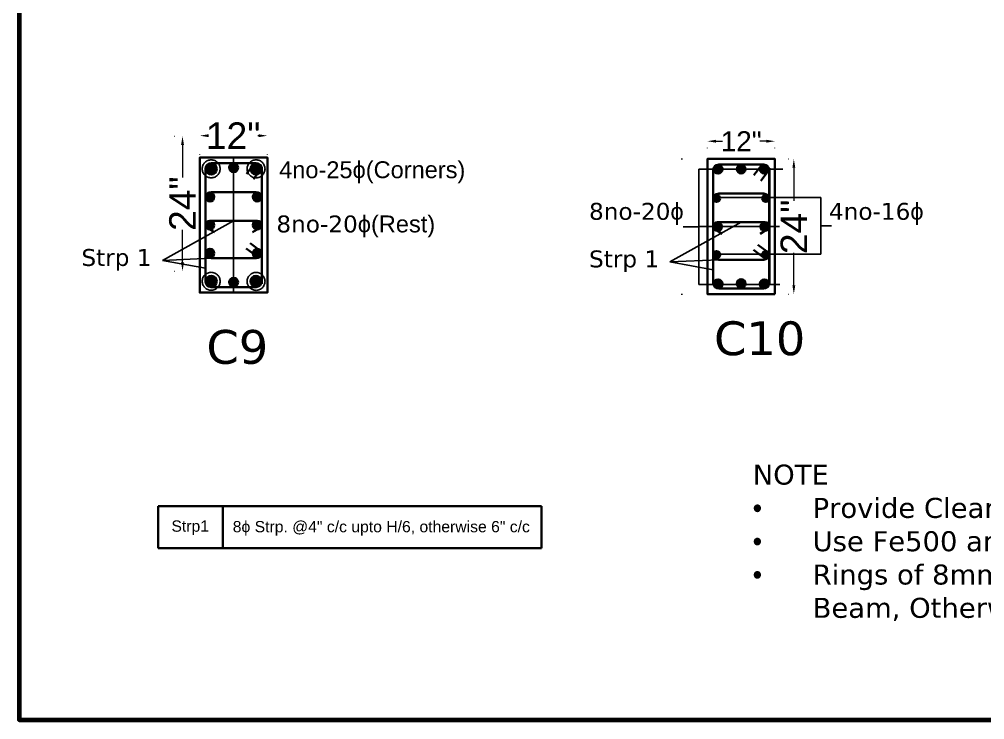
# Model space of a CAD drawing. Header units: feet. Extents: x 15113 to 123217, y -97269 to -8247.
# Drawn here: x 56003.8 to 56347, y -45727.1 to -45478.3 of the extents above; entities that cross this region are included whole.
import ezdxf

# ---------------------------------------------------------------- set-up
doc = ezdxf.new("R2010")
doc.units = ezdxf.units.FT
doc.header["$LTSCALE"] = 50.2
doc.header["$MEASUREMENT"] = 0
doc.header["$PDMODE"] = 3
for name, pattern in [('DASHED', [0.75, 0.5, -0.25]), ('DOT', [0.25, 0, -0.25]), ('PHANTOM2', [1.25, 0.625, -0.125, 0.125, -0.125, 0.125, -0.125])]:
    doc.linetypes.add(name, pattern=pattern)
for name, color, linetype, lineweight in [('drg seal', 250, 'Continuous', 120), ('Str Beam', 10, 'Continuous', 35), ('Str Column', 50, 'Continuous', 35), ('Str LBL', 3, 'Continuous', 35)]:
    doc.layers.add(name, color=color, linetype=linetype, lineweight=lineweight)
doc.layers.add('drg seal txt', color=7, linetype='Continuous')
doc.layers.add('Str grid', color=7, linetype='Continuous', true_color=0x17d337)
doc.layers.add('Str Slab', color=5, linetype='Continuous', lineweight=35, transparency=0.7)
doc.styles.add('5.2 INCH', font='arial.ttf', dxfattribs={"height": 5.2})
doc.styles.add('7.1 INCH', font='arial.ttf', dxfattribs={"height": 7.1})
doc.styles.get("Standard").update_dxf_attribs({"font": 'arial.ttf'})
doc.dimstyles.new('2.2 INCH', dxfattribs={"dimscale": 0, "dimtxt": 5.2, "dimasz": 3.1, "dimexe": 0.18, "dimexo": 1.063, "dimgap": 0.09, "dimtad": 0, "dimdec": 0, "dimzin": 0, "dimdsep": 46, "dimlunit": 4, "dimtxsty": '5.2 INCH', "dimcen": 0, "dimclrd": 230, "dimclre": 230, "dimclrt": 164, "dimadec": 0, "dimazin": 0, "dimtfac": 1, "dimtdec": 0, "dimtofl": 0, "dimtmove": 0, "dimatfit": 3, "dimfxl": 0.5, "dimtolj": 1, "dimtzin": 0, "dimlwd": 15, "dimlwe": 15, "dimarcsym": 0})

# ---------------------------------------------------------------- blocks, each defined once
blk = doc.blocks.new('*D890')
at = {"layer": 'Defpoints', "color": 0, "linetype": 'Continuous', "transparency": 16777216}
for p in [(56057.77, -45519.78), (56057.77, -45567.78), (56061.81, -45567.78)]:
    blk.add_point(p, dxfattribs=at)
at = {"layer": 'Str Column', "color": 230, "linetype": 'DOT', "lineweight": 15, "transparency": 16777216}
for p, q in [((56058.83, -45519.78), (56061.99, -45519.78)), ((56058.83, -45567.78), (56061.99, -45567.78))]:
    blk.add_line(p, q, dxfattribs=at)
at = {"layer": 'Str Column', "color": 230, "lineweight": 15, "transparency": 16777216}
for p, q in [((56061.81, -45522.88), (56061.81, -45534.5)), ((56061.81, -45564.68), (56061.81, -45553.06))]:
    blk.add_line(p, q, dxfattribs=at)
at = {"layer": 'Str Column', "color": 230, "linetype": 'Continuous', "transparency": 16777216}
for points in [[(56061.29, -45522.88), (56062.32, -45522.88), (56061.81, -45519.78)], [(56061.29, -45564.68), (56062.32, -45564.68), (56061.81, -45567.78)]]:
    blk.add_solid(points, dxfattribs=at)
at = {"layer": 'Str Column', "color": 164, "linetype": 'Continuous', "transparency": 16777216, "insert": (56061.81, -45543.78), "char_height": 5.2, "attachment_point": 5, "rotation": 90, "style": '5.2 INCH'}
blk.add_mtext('\\A1;{\\H1.8182x;24"}', dxfattribs=at)
blk = doc.blocks.new('*D897')
at = {"layer": 'Defpoints', "color": 0, "linetype": 'Continuous', "transparency": 16777216}
for p in [(56091.96, -45519.63), (56067.96, -45527.4), (56091.96, -45527.4)]:
    blk.add_point(p, dxfattribs=at)
at = {"layer": 'Str Column', "color": 230, "linetype": 'DOT', "lineweight": 15, "transparency": 16777216}
for p, q in [((56067.96, -45526.33), (56067.96, -45519.45)), ((56091.96, -45526.33), (56091.96, -45519.45))]:
    blk.add_line(p, q, dxfattribs=at)
at = {"layer": 'Str Column', "color": 230, "lineweight": 15, "transparency": 16777216}
for p, q in [((56071.06, -45519.63), (56071.06, -45519.63)), ((56088.86, -45519.63), (56088.57, -45519.63))]:
    blk.add_line(p, q, dxfattribs=at)
at = {"layer": 'Str Column', "color": 230, "linetype": 'Continuous', "transparency": 16777216}
for points in [[(56071.06, -45519.11), (56071.06, -45520.14), (56067.96, -45519.63)], [(56088.86, -45519.11), (56088.86, -45520.14), (56091.96, -45519.63)]]:
    blk.add_solid(points, dxfattribs=at)
at = {"layer": 'Str Column', "color": 164, "linetype": 'Continuous', "transparency": 16777216, "insert": (56079.82, -45519.63), "char_height": 5.2, "attachment_point": 5, "style": '5.2 INCH'}
blk.add_mtext('\\A1;{\\H1.8182x;12"}', dxfattribs=at)
blk = doc.blocks.new('*D903')
at = {"layer": 'Defpoints', "color": 0, "linetype": 'Continuous', "transparency": 16777216}
for p in [(56272.4, -45521.59), (56248.4, -45525.12), (56272.4, -45525.12)]:
    blk.add_point(p, dxfattribs=at)
at = {"layer": 'Str Column', "color": 230, "linetype": 'DOT', "lineweight": 15, "transparency": 16777216}
for p, q in [((56248.4, -45524.06), (56248.4, -45521.41)), ((56272.4, -45524.06), (56272.4, -45521.41))]:
    blk.add_line(p, q, dxfattribs=at)
at = {"layer": 'Str Column', "color": 230, "lineweight": 15, "transparency": 16777216}
for p, q in [((56251.5, -45521.59), (56253.8, -45521.59)), ((56269.3, -45521.59), (56266.99, -45521.59))]:
    blk.add_line(p, q, dxfattribs=at)
at = {"layer": 'Str Column', "color": 230, "linetype": 'Continuous', "transparency": 16777216}
for points in [[(56251.5, -45521.07), (56251.5, -45522.1), (56248.4, -45521.59)], [(56269.3, -45521.07), (56269.3, -45522.1), (56272.4, -45521.59)]]:
    blk.add_solid(points, dxfattribs=at)
at = {"layer": 'Str Column', "color": 164, "linetype": 'Continuous', "transparency": 16777216, "insert": (56260.4, -45521.59), "char_height": 7.1, "attachment_point": 5, "style": '7.1 INCH'}
blk.add_mtext('\\A1;12"', dxfattribs=at)
blk = doc.blocks.new('*D902')
at = {"layer": 'Defpoints', "color": 0, "linetype": 'Continuous', "transparency": 16777216}
for p in [(56238.2, -45527.9), (56238.2, -45575.9), (56279.12, -45575.9)]:
    blk.add_point(p, dxfattribs=at)
at = {"layer": 'Str Column', "color": 230, "linetype": 'DOT', "lineweight": 15, "transparency": 16777216}
for p, q in [((56239.27, -45527.9), (56279.3, -45527.9)), ((56239.27, -45575.9), (56279.3, -45575.9))]:
    blk.add_line(p, q, dxfattribs=at)
at = {"layer": 'Str Column', "color": 230, "lineweight": 15, "transparency": 16777216}
for p, q in [((56279.12, -45531), (56279.12, -45542.73)), ((56279.12, -45572.8), (56279.12, -45561.28))]:
    blk.add_line(p, q, dxfattribs=at)
at = {"layer": 'Str Column', "color": 230, "linetype": 'Continuous', "transparency": 16777216}
for points in [[(56278.6, -45531), (56279.63, -45531), (56279.12, -45527.9)], [(56278.6, -45572.8), (56279.63, -45572.8), (56279.12, -45575.9)]]:
    blk.add_solid(points, dxfattribs=at)
at = {"layer": 'Str Column', "color": 164, "linetype": 'Continuous', "transparency": 16777216, "insert": (56279.12, -45552.01), "char_height": 5.2, "attachment_point": 5, "rotation": 90, "style": '5.2 INCH'}
blk.add_mtext('\\A1;{\\H1.8182x;24"}', dxfattribs=at)

msp = doc.modelspace()

# ---------------------------------------------------------------- hatches: boundary and pattern name
at = {"layer": 'Str Slab', "linetype": 'DASHED', "transparency": 33554687}
h = msp.add_hatch(color=1, dxfattribs=at)
h.dxf.hatch_style = 1
h.paths.add_polyline_path([(56073.9728, -45531.44369, 1), (56070.0358, -45531.44369, 1)])
h = msp.add_hatch(color=1, dxfattribs=at)
h.dxf.hatch_style = 1
h.paths.add_polyline_path([(56081.53687, -45530.97136, 1), (56078.38727, -45530.97136, 1)])
h = msp.add_hatch(color=1, dxfattribs=at)
h.dxf.hatch_style = 1
h.paths.add_polyline_path([(56089.88833, -45531.44369, 1), (56085.95133, -45531.44369, 1)])
h = msp.add_hatch(color=1, dxfattribs=at)
h.dxf.hatch_style = 1
h.paths.add_polyline_path([(56253.76512, -45531.52571, 1), (56250.61552, -45531.52571, 1)])
h = msp.add_hatch(color=1, dxfattribs=at)
h.dxf.hatch_style = 1
h.paths.add_polyline_path([(56261.97059, -45531.47658, 1), (56258.82099, -45531.47658, 1)])
h = msp.add_hatch(color=1, dxfattribs=at)
h.dxf.hatch_style = 1
h.paths.add_polyline_path([(56270.17605, -45531.52571, 1), (56267.02645, -45531.52571, 1)])
h = msp.add_hatch(color=1, dxfattribs=at)
h.dxf.hatch_style = 1
h.paths.add_polyline_path([(56073.11167, -45541.39656, 1), (56069.96207, -45541.39656, 1)])
h = msp.add_hatch(color=1, dxfattribs=at)
h.dxf.hatch_style = 1
h.paths.add_polyline_path([(56086.81247, -45541.39656, 1), (56089.96207, -45541.39656, 1)])
h = msp.add_hatch(color=1, dxfattribs=at)
h.dxf.hatch_style = 1
h.paths.add_polyline_path([(56252.91539, -45541.90178, 1), (56250.39579, -45541.90178, 1)])
h = msp.add_hatch(color=1, dxfattribs=at)
h.dxf.hatch_style = 1
h.paths.add_polyline_path([(56270.39579, -45541.90178, 1), (56267.87619, -45541.90178, 1)])
h = msp.add_hatch(color=1, dxfattribs=at)
h.dxf.hatch_style = 1
h.paths.add_polyline_path([(56073.11167, -45551.39656, 1), (56069.96207, -45551.39656, 1)])
h = msp.add_hatch(color=1, dxfattribs=at)
h.dxf.hatch_style = 1
h.paths.add_polyline_path([(56086.81247, -45551.39656, 1), (56089.96207, -45551.39656, 1)])
h = msp.add_hatch(color=1, dxfattribs=at)
h.dxf.hatch_style = 1
h.paths.add_polyline_path([(56253.54539, -45551.90178, 1), (56250.39579, -45551.90178, 1)])
h = msp.add_hatch(color=1, dxfattribs=at)
h.dxf.hatch_style = 1
h.paths.add_polyline_path([(56270.39579, -45551.90178, 1), (56267.24619, -45551.90178, 1)])
h = msp.add_hatch(color=1, dxfattribs=at)
h.dxf.hatch_style = 1
h.paths.add_polyline_path([(56073.11167, -45561.39656, 1), (56069.96207, -45561.39656, 1)])
h = msp.add_hatch(color=1, dxfattribs=at)
h.dxf.hatch_style = 1
h.paths.add_polyline_path([(56086.81247, -45561.39656, 1), (56089.96207, -45561.39656, 1)])
h = msp.add_hatch(color=1, dxfattribs=at)
h.dxf.hatch_style = 1
h.paths.add_polyline_path([(56250.39579, -45561.90178, 1), (56252.91539, -45561.90178, 1)])
h = msp.add_hatch(color=1, dxfattribs=at)
h.dxf.hatch_style = 1
h.paths.add_polyline_path([(56267.87619, -45561.90178, 1), (56270.39579, -45561.90178, 1)])
h = msp.add_hatch(color=1, dxfattribs=at)
h.dxf.hatch_style = 1
h.paths.add_polyline_path([(56073.9728, -45571.34944, 1), (56070.0358, -45571.34944, 1)])
h = msp.add_hatch(color=1, dxfattribs=at)
h.dxf.hatch_style = 1
h.paths.add_polyline_path([(56081.53687, -45571.72351, 1), (56078.38727, -45571.72351, 1)])
h = msp.add_hatch(color=1, dxfattribs=at)
h.dxf.hatch_style = 1
h.paths.add_polyline_path([(56089.88833, -45571.34944, 1), (56085.95133, -45571.34944, 1)])
h = msp.add_hatch(color=1, dxfattribs=at)
h.dxf.hatch_style = 1
h.paths.add_polyline_path([(56250.61552, -45572.27786, 1), (56253.76512, -45572.27786, 1)])
h = msp.add_hatch(color=1, dxfattribs=at)
h.dxf.hatch_style = 1
h.paths.add_polyline_path([(56258.82099, -45572.22873, 1), (56261.97059, -45572.22873, 1)])
h = msp.add_hatch(color=1, dxfattribs=at)
h.dxf.hatch_style = 1
h.paths.add_polyline_path([(56267.02645, -45572.27786, 1), (56270.17605, -45572.27786, 1)])

# ---------------------------------------------------------------- linework, layer by layer
at = {"layer": 'drg seal', "lineweight": 70}
msp.add_lwpolyline([(56690.12539, -45727.14025), (56690.12539, -45208.07346), (56003.79415, -45208.07346), (56003.79415, -45727.14025), (56690.03195, -45727.14025)], dxfattribs=at)
at = {"layer": 'Str Beam'}
for p, q in [((56087.4423, -45529.39656), (56084.51559, -45533.18749)), ((56267.87602, -45529.90178), (56264.94931, -45533.69271)), ((56089.93484, -45531.21682), (56087.00739, -45535.11124)), ((56270.36856, -45531.72204), (56267.44111, -45535.61646)), ((56085.87345, -45557.84789), (56089.76786, -45560.77534)), ((56266.30717, -45558.35311), (56270.20159, -45561.28056)), ((56084.39615, -45559.65171), (56088.29057, -45562.57916)), ((56264.82987, -45560.15693), (56268.72429, -45563.08438))]:
    msp.add_line(p, q, dxfattribs=at)
at = {"layer": 'Str Column', "color": 1, "linetype": 'Continuous'}
for p, q in [((56071.53687, -45549.82176), (56088.38727, -45549.82176)), ((56251.97059, -45550.32698), (56268.82099, -45550.32698)), ((56073.20343, -45553.96007), (56071.53687, -45552.97136)), ((56086.7207, -45553.96007), (56088.38727, -45552.97136)), ((56253.63715, -45554.46529), (56251.97059, -45553.47658)), ((56267.15443, -45554.46529), (56268.82099, -45553.47658))]:
    msp.add_line(p, q, dxfattribs=at)
at = {"layer": 'Str Column', "linetype": 'Continuous'}
for points in [[(56091.96207, -45551.39656), (56091.96207, -45575.39656), (56067.96207, -45575.39656), (56067.96207, -45551.39656), (56067.96207, -45527.39656), (56091.96207, -45527.39656)], [(56272.39579, -45575.90178), (56272.39579, -45527.90178), (56248.39579, -45527.90178), (56248.39579, -45575.901)]]:
    msp.add_lwpolyline(points, close=True, dxfattribs=at)
at = {"layer": 'Str Column', "color": 1, "linetype": 'Continuous'}
for points in [[(56089.96207, -45551.39656), (56089.96207, -45571.39656, -0.414213562), (56087.96207, -45573.39656), (56071.96207, -45573.39656, -0.414213562), (56069.96207, -45571.39656), (56069.96207, -45551.39656), (56069.96207, -45531.39656, -0.414213562), (56071.96207, -45529.39656), (56087.96207, -45529.39656, -0.414213562), (56089.96207, -45531.39656)], [(56270.39579, -45551.90178), (56270.39579, -45571.90178, -0.414213562), (56268.39579, -45573.90178), (56252.39579, -45573.90178, -0.414213562), (56250.39579, -45571.90178), (56250.39579, -45551.90178), (56250.39579, -45531.90178, -0.414213562), (56252.39579, -45529.90178), (56268.39579, -45529.90178, -0.414213562), (56270.39579, -45531.90178)]]:
    msp.add_lwpolyline(points, format="xyb", close=True, dxfattribs=at)
for points in [[(56070.00089, -45531.1075), (56070.00089, -45541.18932), (56070.00089, -45561.18932, 0.414213562), (56072.00089, -45563.18932), (56088.00089, -45563.18932, 0.414213562), (56090.00089, -45561.18932), (56090.00089, -45541.18932), (56090.00089, -45530.65399)], [(56250.43461, -45531.61272), (56250.43461, -45541.69454), (56250.43461, -45561.69454, 0.414213562), (56252.43461, -45563.69454), (56268.43461, -45563.69454, 0.414213562), (56270.43461, -45561.69454), (56270.43461, -45541.69454), (56270.43461, -45531.15921)], [(56070.00089, -45571.78873), (56070.00089, -45561.70691), (56070.00089, -45541.70691, -0.414213562), (56072.00089, -45539.70691), (56088.00089, -45539.70691, -0.414213562), (56090.00089, -45541.70691), (56090.00089, -45561.70691), (56090.00089, -45572.24224)], [(56250.43461, -45572.29395), (56250.43461, -45562.21213), (56250.43461, -45542.21213, -0.414213562), (56252.43461, -45540.21213), (56268.43461, -45540.21213, -0.414213562), (56270.43461, -45542.21213), (56270.43461, -45562.21213), (56270.43461, -45572.74746)]]:
    msp.add_lwpolyline(points, format="xyb", dxfattribs=at)
at = {"layer": 'Str grid', "color": 0, "linetype": 'PHANTOM2', "ltscale": 150}
for p, q in [((56079.96207, -45527.39656), (56079.96207, -45575.39656)), ((56245.36168, -45572.47926), (56245.36168, -45531.55013)), ((56245.36168, -45531.55013), (56275.17693, -45531.55013)), ((56067.96207, -45541.74409), (56067.96207, -45541.74409)), ((56250.43461, -45541.59143), (56288.74762, -45541.59143)), ((56288.74762, -45561.69454), (56288.74762, -45541.59143)), ((56054.65958, -45563.97006), (56079.96207, -45549.82255)), ((56235.0933, -45564.47449), (56260.39579, -45550.32698)), ((56292.45591, -45551.64298), (56288.74762, -45551.64298)), ((56245.36168, -45552.0147), (56239.79947, -45552.0147)), ((56274.06152, -45551.89766), (56245.32285, -45551.89766)), ((56250.43461, -45561.69454), (56288.74762, -45561.69454)), ((56072.00089, -45563.19011), (56054.65958, -45563.97006)), ((56070.00089, -45566.74861), (56054.65958, -45563.97006)), ((56252.43461, -45563.69454), (56235.0933, -45564.47449)), ((56250.43461, -45567.25304), (56235.0933, -45564.47449)), ((56274.10035, -45572.47926), (56245.36168, -45572.47926))]:
    msp.add_line(p, q, dxfattribs=at)
for centre in [(56072.0043, -45531.39656), (56087.96207, -45531.39656), (56072.0043, -45571.34944), (56087.96207, -45571.39656)]:
    msp.add_circle(centre, 3.18119, dxfattribs=at)
at = {"layer": 'Str LBL', "color": 0, "linetype": 'PHANTOM2', "ltscale": 150}
for p, q in [((56053.18712, -45651.31992), (56189.47701, -45651.31992)), ((56053.18712, -45651.31992), (56053.18712, -45666.21496)), ((56076.11284, -45666.21496), (56076.11284, -45651.31992)), ((56189.47701, -45666.21496), (56189.47701, -45651.31992)), ((56053.18712, -45666.21496), (56189.47701, -45666.21496))]:
    msp.add_line(p, q, dxfattribs=at)
at = {"layer": 'Str Slab', "color": 1, "linetype": 'Continuous'}
for centre, radius in [((56072.0043, -45531.44369), 1.9685), ((56079.96207, -45530.97136), 1.5748), ((56087.91983, -45531.44369), 1.9685), ((56252.19032, -45531.52571), 1.5748), ((56260.39579, -45531.47658), 1.5748), ((56268.60125, -45531.52571), 1.5748), ((56071.53687, -45541.39656), 1.5748), ((56088.38727, -45541.39656), 1.5748), ((56251.65559, -45541.90178), 1.2598), ((56269.13599, -45541.90178), 1.2598), ((56071.53687, -45551.39656), 1.5748), ((56088.38727, -45551.39656), 1.5748), ((56251.97059, -45551.90178), 1.5748), ((56268.82099, -45551.90178), 1.5748), ((56071.53687, -45561.39656), 1.5748), ((56088.38727, -45561.39656), 1.5748), ((56251.65559, -45561.90178), 1.2598), ((56269.13599, -45561.90178), 1.2598), ((56072.0043, -45571.34944), 1.9685), ((56079.96207, -45571.72351), 1.5748), ((56087.91983, -45571.34944), 1.9685), ((56252.19032, -45572.27786), 1.5748), ((56260.39579, -45572.22873), 1.5748), ((56268.60125, -45572.27786), 1.5748)]:
    msp.add_circle(centre, radius, dxfattribs=at)

# ---------------------------------------------------------------- texts
at = {"layer": 'drg seal txt', "lineweight": 53, "char_height": 6, "attachment_point": 1}
for s, insert in [('{\\fVerdana|b0|i0|c0|p34;8no-20}ϕ', (56206.31646, -45543.49617)), ('{\\fVerdana|b0|i0|c0|p34;4no-16}ϕ', (56291.60487, -45543.49617)), ('{\\fVerdana|b0|i0|c0|p34;8no-20}ϕ(Rest)', (56095.17993, -45547.97941)), ('{\\fVerdana|b0|i0|c0|p34;Strp 1}', (56025.88274, -45559.89725)), ('{\\fVerdana|b0|i0|c0|p34;Strp 1}', (56206.31646, -45560.40169))]:
    msp.add_mtext(s, dxfattribs=dict(at, insert=insert))
at = {"layer": 'drg seal txt', "lineweight": 53, "insert": (56264.4895, -45636.49908), "char_height": 7.1, "width": 288.9525386, "attachment_point": 1}
msp.add_mtext('\\pi-21.3,l21.3,t21.3;{\\fVerdana|b0|i0|c0|p34;NOTE\\P\\fSymbol|b0|i0|c2|p18;·^I\\fVerdana|b0|i0|c0|p34;Provide Clear Cover of 1" on all sides for all Columns\\P\\fSymbol|b0|i0|c2|p18;·^I\\fVerdana|b0|i0|c0|p34;Use Fe500 and M25 Grade\\P\\fSymbol|b0|i0|c2|p18;·^I\\fVerdana|b0|i0|c0|p34;Rings of 8mm @ 4" c/c upto H/6 above and below Beam, Otherwise 6" c/c}', dxfattribs=at)
at = {"layer": 'Str grid', "color": 0, "linetype": 'PHANTOM2', "insert": (56096.15556, -45528.71671), "char_height": 6, "width": 31.8953615, "attachment_point": 1, "style": '7.1 INCH'}
msp.add_mtext('4no-25ϕ(Corners)', dxfattribs=at)
at = {"layer": 'Str LBL', "color": 3, "char_height": 12, "width": 56.3552661, "attachment_point": 1}
for s, insert in [('{\\fVerdana|b0|i0|c0|p34;C10}', (56250.74521, -45585.60236)), ('{\\fVerdana|b0|i0|c0|p34;C9}', (56070.31148, -45588.66321))]:
    msp.add_mtext(s, dxfattribs=dict(at, insert=insert))
at = {"layer": 'Str LBL', "color": 0, "linetype": 'PHANTOM2', "char_height": 4, "attachment_point": 1, "style": '7.1 INCH'}
for s, insert, width in [('Strp1', (56057.86535, -45656.34526), 29.3225034), ('{\\C256;8ϕ Strp. @4" c/c upto H/6, otherwise 6" c/c}', (56079.66721, -45656.5406), 127.4476761)]:
    msp.add_mtext(s, dxfattribs=dict(at, insert=insert, width=width))

# ---------------------------------------------------------------- dimensions: what is measured, and where the dimension line sits
at = {"layer": 'Str Column', "color": 3, "linetype": 'Continuous'}
dim = msp.add_linear_dim(base=(56091.96207, -45519.62636), p1=(56067.96207, -45527.39656), p2=(56091.96207, -45527.39656), text='{\\H1.8182x;12"}', dimstyle='2.2 INCH', override={"dimscale": 1}, dxfattribs=at)
dim.commit()
dim.dimension.update_dxf_attribs({"geometry": '*D897', "text_midpoint": (56079.81581, -45519.62636), "dimtype": 160})
dim = msp.add_linear_dim(base=(56272.39579, -45521.58536), p1=(56248.39579, -45525.11983), p2=(56272.39579, -45525.11983), text='12"', dimstyle='2.2 INCH', override={"dimscale": 1, "dimtxsty": '7.1 INCH'}, dxfattribs=at)
dim.commit()
dim.dimension.update_dxf_attribs({"geometry": '*D903', "text_midpoint": (56260.39579, -45521.58536)})
dim = msp.add_linear_dim(base=(56061.80816, -45567.78052), p1=(56057.77105, -45519.78052), p2=(56057.77105, -45567.78052), angle=90, text='{\\H1.8182x;24"}', dimstyle='2.2 INCH', override={"dimscale": 1}, dxfattribs=at)
dim.commit()
dim.dimension.update_dxf_attribs({"geometry": '*D890', "text_midpoint": (56061.80816, -45543.78052)})
dim = msp.add_linear_dim(base=(56279.11722, -45575.90178), p1=(56238.20477, -45527.90178), p2=(56238.20477, -45575.90178), angle=90, text='{\\H1.8182x;24"}', dimstyle='2.2 INCH', override={"dimscale": 1}, dxfattribs=at)
dim.commit()
dim.dimension.update_dxf_attribs({"geometry": '*D902', "text_midpoint": (56279.11722, -45552.0071), "dimtype": 160})

doc.saveas('drawing.dxf')
